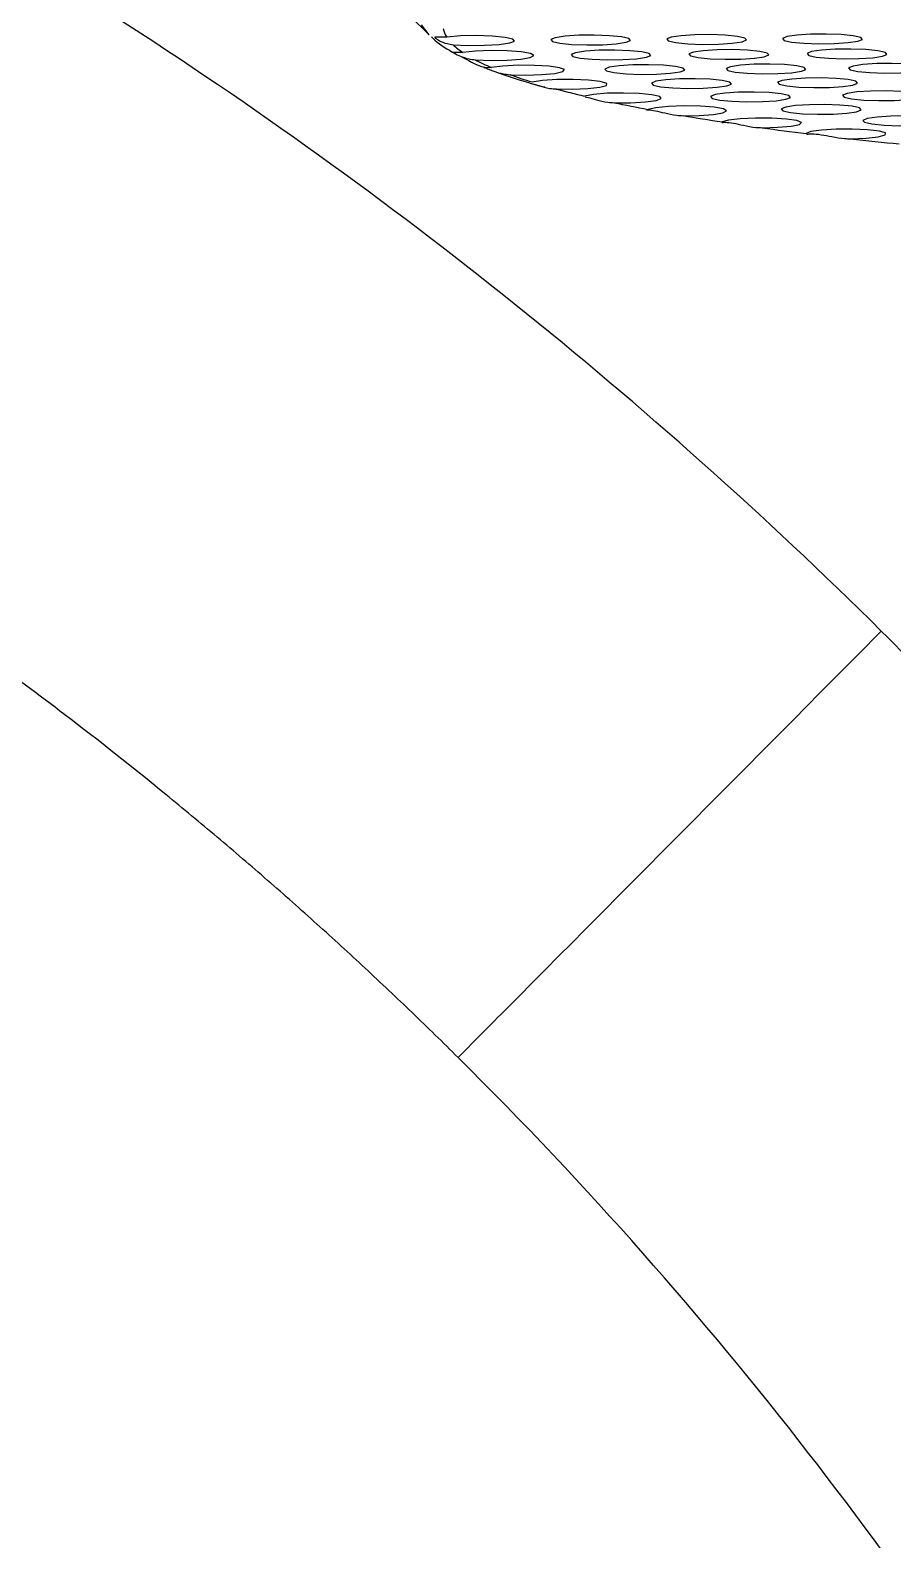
# Model space of a CAD drawing. Extents: x -54 to 18, y -18 to 89.
# Drawn here: x -24.053 to -22.762, y 19.416 to 21.678 of the extents above; entities that cross this region are included whole.
import ezdxf

# ---------------------------------------------------------------- set-up
doc = ezdxf.new("R2010")
doc.units = 0
doc.header["$MEASUREMENT"] = 0
doc.layers.add('GEOMETRY', color=2, linetype='Continuous', lineweight=25)

# ---------------------------------------------------------------- blocks, each defined once
blk = doc.blocks.new('2026 MINI-ASPIRE')
at = {"layer": 'GEOMETRY'}
for p, q in [((-5.6552, -29.0072), (-5.5805, -29.0808)), ((-5.4085, -29.1587), (-5.4071, -29.1591))]:
    blk.add_line(p, q, dxfattribs=at)
at = {"layer": 'GEOMETRY', "flags": 128}
for points in [[(-5.5805, -29.0808), (-5.5917, -29.0658)], [(-5.5444, -29.0957), (-5.5217, -29.0968), (-5.4974, -29.0966), (-5.4756, -29.0953), (-5.4597, -29.0931), (-5.4523, -29.0903), (-5.4548, -29.0873), (-5.4667, -29.0848), (-5.486, -29.083), (-5.5096, -29.0822), (-5.5336, -29.0827), (-5.554, -29.0843)], [(-5.3665, -29.0952), (-5.3441, -29.096), (-5.3208, -29.0957), (-5.3002, -29.0944), (-5.2855, -29.0921), (-5.2788, -29.0894), (-5.2812, -29.0866), (-5.2924, -29.0841), (-5.3105, -29.0823), (-5.333, -29.0815), (-5.3563, -29.0817), (-5.3768, -29.0831), (-5.3916, -29.0853), (-5.3983, -29.0881), (-5.3958, -29.0909), (-5.3847, -29.0934), (-5.3665, -29.0952)], [(-5.1929, -29.0944), (-5.1704, -29.0952), (-5.1471, -29.0949), (-5.1266, -29.0935), (-5.1118, -29.0913), (-5.1051, -29.0886), (-5.1076, -29.0858), (-5.1187, -29.0833), (-5.1369, -29.0815), (-5.1593, -29.0806), (-5.1826, -29.0809), (-5.2032, -29.0823), (-5.2179, -29.0845), (-5.2246, -29.0872), (-5.2222, -29.0901), (-5.211, -29.0926), (-5.1929, -29.0944)], [(-5.0194, -29.0936), (-4.997, -29.0944), (-4.9737, -29.0941), (-4.9531, -29.0927), (-4.9384, -29.0905), (-4.9317, -29.0878), (-4.9341, -29.085), (-4.9453, -29.0824), (-4.9635, -29.0806), (-4.9859, -29.0798), (-5.0092, -29.0801), (-5.0298, -29.0815), (-5.0445, -29.0837), (-5.0512, -29.0864), (-5.0488, -29.0893), (-5.0376, -29.0918), (-5.0194, -29.0936)], [(-5.5111, -29.1184), (-5.4876, -29.1192), (-5.4635, -29.1188), (-5.4428, -29.1173), (-5.4288, -29.1148), (-5.4238, -29.1119), (-5.4287, -29.109), (-5.4426, -29.1066), (-5.4633, -29.105), (-5.4874, -29.1046), (-5.5109, -29.1054), (-5.5299, -29.1072)], [(-5.336, -29.1176), (-5.3135, -29.1184), (-5.2903, -29.1181), (-5.2697, -29.1168), (-5.2549, -29.1145), (-5.2483, -29.1118), (-5.2507, -29.109), (-5.2618, -29.1065), (-5.28, -29.1047), (-5.3024, -29.1038), (-5.3257, -29.1041), (-5.3463, -29.1055), (-5.3611, -29.1077), (-5.3677, -29.1104), (-5.3653, -29.1133), (-5.3542, -29.1158), (-5.336, -29.1176)], [(-5.1595, -29.1168), (-5.1371, -29.1176), (-5.1138, -29.1173), (-5.0932, -29.116), (-5.0785, -29.1137), (-5.0718, -29.111), (-5.0742, -29.1082), (-5.0854, -29.1057), (-5.1036, -29.1039), (-5.126, -29.103), (-5.1493, -29.1033), (-5.1699, -29.1047), (-5.1846, -29.1069), (-5.1913, -29.1096), (-5.1889, -29.1125), (-5.1777, -29.115), (-5.1595, -29.1168)], [(-4.9826, -29.116), (-4.9601, -29.1168), (-4.9368, -29.1165), (-4.9162, -29.1152), (-4.9015, -29.1129), (-4.8948, -29.1102), (-4.8972, -29.1074), (-4.9084, -29.1049), (-4.9266, -29.1031), (-4.949, -29.1022), (-4.9723, -29.1025), (-4.9929, -29.1039), (-5.0076, -29.1061), (-5.0143, -29.1089), (-5.0119, -29.1117), (-5.0007, -29.1142), (-4.9826, -29.116)], [(-5.4594, -29.1407), (-5.4354, -29.1412), (-5.4117, -29.1405), (-5.3923, -29.1387), (-5.3803, -29.1361), (-5.3777, -29.1331), (-5.3849, -29.1303), (-5.4008, -29.1281), (-5.4227, -29.1268), (-5.447, -29.1266), (-5.4698, -29.1277), (-5.4872, -29.1298)], [(-5.2855, -29.1394), (-5.263, -29.1403), (-5.2397, -29.14), (-5.2192, -29.1386), (-5.2044, -29.1364), (-5.1977, -29.1337), (-5.2002, -29.1308), (-5.2113, -29.1283), (-5.2295, -29.1265), (-5.2519, -29.1257), (-5.2752, -29.126), (-5.2958, -29.1273), (-5.3106, -29.1296), (-5.3172, -29.1323), (-5.3148, -29.1351), (-5.3036, -29.1376), (-5.2855, -29.1394)], [(-5.1039, -29.1385), (-5.0815, -29.1393), (-5.0582, -29.139), (-5.0376, -29.1377), (-5.0229, -29.1355), (-5.0162, -29.1327), (-5.0186, -29.1299), (-5.0298, -29.1274), (-5.048, -29.1256), (-5.0704, -29.1248), (-5.0937, -29.1251), (-5.1143, -29.1264), (-5.129, -29.1287), (-5.1357, -29.1314), (-5.1333, -29.1342), (-5.1221, -29.1367), (-5.1039, -29.1385)], [(-4.9205, -29.1376), (-4.8981, -29.1384), (-4.8748, -29.1381), (-4.8542, -29.1367), (-4.8394, -29.1345), (-4.8328, -29.1318), (-4.8352, -29.1289), (-4.8463, -29.1264), (-4.8645, -29.1246), (-4.887, -29.1238), (-4.9102, -29.1241), (-4.9308, -29.1255), (-4.9456, -29.1277), (-4.9522, -29.1304), (-4.9498, -29.1333), (-4.9387, -29.1358), (-4.9205, -29.1376)], [(-5.3898, -29.1621), (-5.3655, -29.1624), (-5.3425, -29.1614), (-5.3246, -29.1594), (-5.3147, -29.1567), (-5.3145, -29.1537), (-5.324, -29.1509), (-5.3417, -29.1489), (-5.3646, -29.1479), (-5.3889, -29.148), (-5.4107, -29.1494), (-5.4263, -29.1517)], [(-5.2156, -29.1605), (-5.1931, -29.1613), (-5.1699, -29.161), (-5.1493, -29.1596), (-5.1345, -29.1574), (-5.1278, -29.1547), (-5.1303, -29.1519), (-5.1414, -29.1493), (-5.1596, -29.1475), (-5.182, -29.1467), (-5.2053, -29.147), (-5.2259, -29.1484), (-5.2407, -29.1506), (-5.2473, -29.1533), (-5.2449, -29.1562), (-5.2338, -29.1587), (-5.2156, -29.1605)], [(-5.0269, -29.1593), (-5.0044, -29.1601), (-4.9811, -29.1598), (-4.9606, -29.1584), (-4.9458, -29.1562), (-4.9391, -29.1535), (-4.9416, -29.1506), (-4.9527, -29.1481), (-4.9709, -29.1463), (-4.9933, -29.1455), (-5.0166, -29.1458), (-5.0372, -29.1472), (-5.0519, -29.1494), (-5.0586, -29.1521), (-5.0562, -29.155), (-5.045, -29.1575), (-5.0269, -29.1593)], [(-5.3031, -29.1827), (-5.2788, -29.1826), (-5.2566, -29.1814), (-5.2404, -29.1791), (-5.2327, -29.1763), (-5.2349, -29.1734), (-5.2467, -29.1707), (-5.2659, -29.1689), (-5.2895, -29.1682), (-5.3136, -29.1686), (-5.3342, -29.1702), (-5.3479, -29.1727)], [(-5.1272, -29.1805), (-5.1047, -29.1813), (-5.0814, -29.181), (-5.0608, -29.1796), (-5.0461, -29.1774), (-5.0394, -29.1747), (-5.0419, -29.1718), (-5.053, -29.1693), (-5.0712, -29.1675), (-5.0936, -29.1667), (-5.1169, -29.167), (-5.1375, -29.1684), (-5.1522, -29.1706), (-5.1589, -29.1733), (-5.1565, -29.1762), (-5.1453, -29.1787), (-5.1272, -29.1805)], [(-4.9295, -29.1787), (-4.9071, -29.1795), (-4.8838, -29.1792), (-4.8632, -29.1779), (-4.8485, -29.1756), (-4.8418, -29.1729), (-4.8442, -29.1701), (-4.8554, -29.1676), (-4.8735, -29.1658), (-4.896, -29.165), (-4.9193, -29.1653), (-4.9398, -29.1666), (-4.9546, -29.1688), (-4.9613, -29.1716), (-4.9588, -29.1744), (-4.9477, -29.1769), (-4.9295, -29.1787)], [(-5.2001, -29.2021), (-5.1759, -29.2017), (-5.1548, -29.2002), (-5.1404, -29.1978), (-5.1351, -29.1949), (-5.1397, -29.192), (-5.1535, -29.1895), (-5.1742, -29.1879), (-5.1983, -29.1875), (-5.222, -29.1882), (-5.2411, -29.1901), (-5.2526, -29.1927)], [(-5.0213, -29.1991), (-4.9988, -29.2), (-4.9756, -29.1997), (-4.955, -29.1983), (-4.9402, -29.1961), (-4.9335, -29.1933), (-4.936, -29.1905), (-4.9471, -29.188), (-4.9653, -29.1862), (-4.9877, -29.1854), (-5.011, -29.1857), (-5.0316, -29.187), (-5.0464, -29.1893), (-5.053, -29.192), (-5.0506, -29.1948), (-5.0395, -29.1973), (-5.0213, -29.1991)], [(-5.0819, -29.2201), (-5.058, -29.2195), (-5.0382, -29.2177), (-5.0258, -29.2151), (-5.0228, -29.2122), (-5.0298, -29.2093), (-5.0455, -29.2071), (-5.0674, -29.2057), (-5.0918, -29.2056), (-5.1147, -29.2066), (-5.1323, -29.2087), (-5.1416, -29.2115)], [(-4.8992, -29.2163), (-4.8768, -29.2171), (-4.8535, -29.2168), (-4.8329, -29.2154), (-4.8181, -29.2132), (-4.8115, -29.2105), (-4.8139, -29.2077), (-4.8251, -29.2051), (-4.8432, -29.2033), (-4.8657, -29.2025), (-4.889, -29.2028), (-4.9095, -29.2042), (-4.9243, -29.2064), (-4.931, -29.2091), (-4.9285, -29.212), (-4.9174, -29.2145), (-4.8992, -29.2163)], [(-4.9494, -29.2366), (-4.9261, -29.2357), (-4.9078, -29.2337), (-4.8975, -29.231), (-4.8969, -29.228), (-4.9062, -29.2253), (-4.9238, -29.2232), (-4.9467, -29.2221), (-4.9711, -29.2223), (-4.9931, -29.2236), (-5.0088, -29.2259), (-5.0158, -29.2288)]]:
    blk.add_lwpolyline(points, dxfattribs=at)
at = {"layer": 'GEOMETRY'}
for centre, radius, start, end in [((-5.524, -29.0644), 0.036, 191.1739, 213.5347), ((-5.4667, -29.0128), 0.1137, 226.8596, 236.2293), ((-5.3591, -28.8285), 0.3273, 242.3297, 246.9635), ((-5.2077, -28.4393), 0.7451, 250.2616, 252.9436), ((-5.0228, -27.7932), 1.4173, 254.9895, 256.7399), ((-4.8163, -26.8643), 2.3689, 258.1396, 259.385), ((-4.6012, -25.6554), 3.5968, 260.414, 261.359), ((-4.3903, -24.199), 5.0686, 262.1582, 262.9118), ((-4.1952, -22.5545), 6.7245, 263.5604, 264.18613)]:
    blk.add_arc(centre, radius, start, end, dxfattribs=at)
for points, knots in [([(-5.5369, -30.6131), (-5.5483, -30.6018), (-5.5711, -30.5793), (-5.6057, -30.5458), (-5.6408, -30.5124), (-5.6762, -30.4791), (-5.7121, -30.446), (-5.7483, -30.4131), (-5.785, -30.3803), (-5.8221, -30.3476), (-5.8596, -30.3152), (-5.8976, -30.2829), (-5.9359, -30.2508), (-6.0112, -30.1888), (-6.1134, -30.108), (-6.2562, -30.0015), (-6.3958, -29.9034), (-6.5499, -29.8017), (-6.7062, -29.705), (-6.8728, -29.6088), (-7.0449, -29.517), (-7.2809, -29.4007), (-7.5266, -29.2938), (-7.7725, -29.2009), (-7.9541, -29.1391), (-8.1329, -29.0843), (-8.3119, -29.0352), (-8.4908, -28.992), (-8.7134, -28.945), (-8.9733, -28.9016), (-9.2398, -28.8705), (-9.4194, -28.8565), (-9.5245, -28.8506), (-9.5984, -28.8472), (-9.6742, -28.8445), (-9.7451, -28.8431), (-9.7925, -28.8426), (-9.8239, -28.8427), (-9.8535, -28.8427), (-9.8733, -28.8429), (-9.8869, -28.843)], [0, 0, 0, 0, 0.009957, 0.019956, 0.029997, 0.04008, 0.050205, 0.060372, 0.07058, 0.08083, 0.091122, 0.101455, 0.11183, 0.122246, 0.162183, 0.192844, 0.233142, 0.268364, 0.307704, 0.347529, 0.388086, 0.429033, 0.511257, 0.554774, 0.592558, 0.630642, 0.671148, 0.708044, 0.745176, 0.812717, 0.871952, 0.91214, 0.924784, 0.937444, 0.958175, 0.972014, 0.981599, 0.987655, 0.991547, 1, 1, 1, 1]), ([(-5.5768, -29.0838), (-5.5761, -29.0846), (-5.5677, -29.094), (-5.5565, -29.1004), (-5.5462, -29.1063)], [0, 0, 0, 0, 0.084721, 1, 1, 1, 1]), ([(-5.554, -29.0843), (-5.5582, -29.0845), (-5.5665, -29.0849), (-5.5724, -29.0838), (-5.5722, -29.0853), (-5.5657, -29.0897), (-5.5558, -29.0941), (-5.5475, -29.0953), (-5.5444, -29.0957)], [0, 0, 0, 0, 0.177623, 0.354538, 0.543826, 0.715837, 0.894405, 1, 1, 1, 1]), ([(-5.5462, -29.1063), (-5.5458, -29.1066), (-5.5446, -29.1075), (-5.543, -29.1082), (-5.5419, -29.1087)], [0, 0, 0, 0, 0.330017, 1, 1, 1, 1]), ([(-5.5299, -29.1072), (-5.5335, -29.1075), (-5.5408, -29.1079), (-5.5447, -29.1069), (-5.5426, -29.1085), (-5.5342, -29.1128), (-5.5231, -29.117), (-5.5143, -29.1181), (-5.5111, -29.1184)], [0, 0, 0, 0, 0.178094, 0.355484, 0.545099, 0.717528, 0.8967, 1, 1, 1, 1]), ([(-5.5325, -29.1132), (-5.5225, -29.1189), (-5.5122, -29.1248), (-5.4976, -29.1299), (-5.4972, -29.1301)], [0, 0, 0, 0, 0.974785, 1, 1, 1, 1]), ([(-5.4872, -29.1298), (-5.4902, -29.13), (-5.4964, -29.1306), (-5.4983, -29.1296), (-5.4942, -29.1312), (-5.4841, -29.1354), (-5.4718, -29.1394), (-5.4627, -29.1403), (-5.4594, -29.1407)], [0, 0, 0, 0, 0.178629, 0.35656, 0.546546, 0.719454, 0.899312, 1, 1, 1, 1]), ([(-5.4972, -29.1301), (-5.4791, -29.137), (-5.4533, -29.147), (-5.4188, -29.156), (-5.4085, -29.1587)], [0, 0, 0, 0, 0.702093, 1, 1, 1, 1]), ([(-5.4231, -29.1548), (-5.4206, -29.1556), (-5.4146, -29.1576), (-5.4025, -29.1611), (-5.3931, -29.1619), (-5.3898, -29.1621)], [0, 0, 0, 0, 0.303741, 0.755454, 1, 1, 1, 1]), ([(-5.3466, -29.174), (-5.3453, -29.1742), (-5.3417, -29.1747), (-5.3299, -29.1783), (-5.316, -29.1818), (-5.3064, -29.1825), (-5.3031, -29.1827)], [0, 0, 0, 0, 0.182868, 0.498828, 0.828246, 1, 1, 1, 1]), ([(-5.2548, -29.1934), (-5.2549, -29.1934), (-5.2559, -29.1937), (-5.2519, -29.1928), (-5.2425, -29.1943), (-5.2277, -29.198), (-5.213, -29.2014), (-5.2034, -29.2019), (-5.2001, -29.2021)], [0, 0, 0, 0, 0.02272, 0.2372705, 0.465477, 0.6737972, 0.8912558, 1, 1, 1, 1]), ([(-5.1418, -29.2119), (-5.142, -29.2121), (-5.1426, -29.2125), (-5.1371, -29.2116), (-5.1258, -29.2129), (-5.1097, -29.2165), (-5.0945, -29.2197), (-5.085, -29.22), (-5.0819, -29.2201)], [0, 0, 0, 0, 0.086124, 0.287776, 0.501954, 0.697698, 0.902282, 1, 1, 1, 1]), ([(-5.0154, -29.229), (-5.0153, -29.2292), (-5.015, -29.2299), (-5.0075, -29.2289), (-4.9944, -29.2301), (-4.9773, -29.2335), (-4.9618, -29.2364), (-4.9524, -29.2366), (-4.9494, -29.2366)], [0, 0, 0, 0, 0.14247, 0.332696, 0.534438, 0.719047, 0.91223, 1, 1, 1, 1]), ([(-4.9033, -29.9743), (-4.9299, -30.0011), (-4.9563, -30.0278), (-5.0092, -30.0811), (-5.0357, -30.1078), (-5.0886, -30.1611), (-5.1151, -30.1878), (-5.168, -30.2411), (-5.1944, -30.2678), (-5.2473, -30.3211), (-5.2737, -30.3477), (-5.3265, -30.4009), (-5.3528, -30.4275), (-5.4054, -30.4805), (-5.4317, -30.507), (-5.4843, -30.56), (-5.5106, -30.5865), (-5.5369, -30.6131)], [0, 0, 0, 0, 0.125, 0.125, 0.25, 0.25, 0.375, 0.375, 0.5, 0.5, 0.625, 0.625, 0.75, 0.75, 0.875, 0.875, 1, 1, 1, 1]), ([(-3.7308, -34.948), (-3.7308, -34.808), (-3.7356, -34.6621), (-3.7574, -34.3579), (-3.7745, -34.1997), (-3.8242, -33.871), (-3.8569, -33.7005), (-3.9414, -33.3479), (-3.9934, -33.1658), (-4.1209, -32.7915), (-4.1965, -32.5994), (-4.376, -32.2079), (-4.4799, -32.0086), (-4.7206, -31.6071), (-4.8576, -31.405), (-5.1686, -31.0043), (-5.3427, -30.8057), (-5.5369, -30.6131)], [0, 0, 0, 0, 0.125, 0.125, 0.25, 0.25, 0.375, 0.375, 0.5, 0.5, 0.625, 0.625, 0.75, 0.75, 0.875, 0.875, 1, 1, 1, 1])]:
    blk.add_open_spline(points, degree=3, knots=knots, dxfattribs=at)
for points in [[(-4.9033, -29.9743), (-5.2521, -29.6285), (-5.6373, -29.3194), (-6.0506, -29.054)], [(-4.5995, -30.2953), (-4.6974, -30.1852), (-4.7987, -30.0781), (-4.9033, -29.9743)]]:
    blk.add_open_spline(points, degree=3, dxfattribs=at)

msp = doc.modelspace()

# ---------------------------------------------------------------- block references
msp.add_blockref('2026 MINI-ASPIRE', (-17.8759, 50.7518))

doc.saveas('drawing.dxf')
